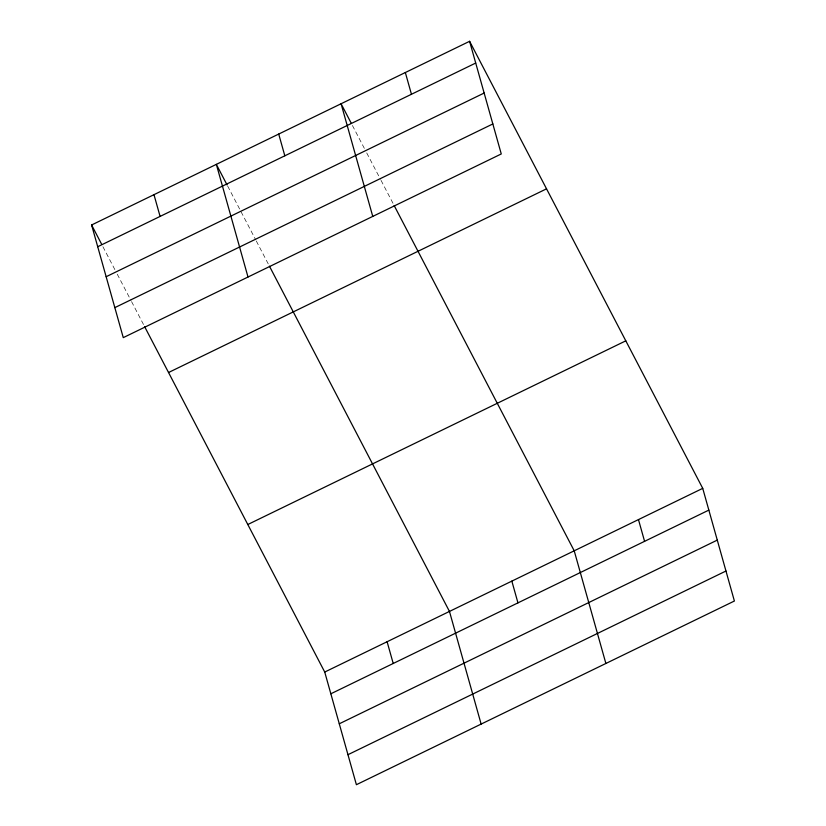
<?xml version="1.0" encoding="UTF-8"?>
<svg xmlns="http://www.w3.org/2000/svg" width="826" height="826" viewBox="0 0 826 826"><rect width="100%" height="100%" fill="white"/><g stroke="black" fill="none" stroke-linecap="round" stroke-linejoin="round"><path stroke-width="0.62" stroke-dasharray="4.13 3.1" d="M352.413 125.48L364.338 148.35M366.723 152.934L380.445 179.232M381.044 180.378L393.568 204.394M227.677 186.098L255.709 239.85M256.297 240.996L268.822 265.012M102.93 246.716L115.454 270.732M117.251 274.16L130.962 300.468M131.561 301.604L144.085 325.62"/><path stroke-width="1.24" d="M469.602 41.3L501.268 153.956L123.27 337.638L91.603 224.982L469.602 41.3L702.73 488.362L734.397 601.018L356.398 784.7L324.732 672.044L144.684 326.766M97.716 246.726L475.714 63.044M106.151 276.72L484.15 93.039M114.835 307.633L492.833 123.952M168.535 372.516L546.533 188.834M247.8 524.52L625.798 340.839M324.732 672.044L702.73 488.362M330.844 693.788L708.842 510.107M339.28 723.793L717.278 540.111M347.963 754.696L725.961 571.014M351.226 123.198L341.086 103.756L372.753 216.402M394.157 205.54L574.215 550.818L605.881 663.474M227.078 184.952L216.34 164.364L248.006 277.02M269.421 266.148L449.468 611.436L481.135 724.082M91.603 224.982L101.743 244.424M638.467 519.595L644.579 541.329M405.339 72.523L411.451 94.267M511.841 581.122L517.954 602.866M278.713 134.06L284.825 155.804M387.105 641.74L393.217 663.485M153.977 194.678L160.089 216.412"/></g></svg>
